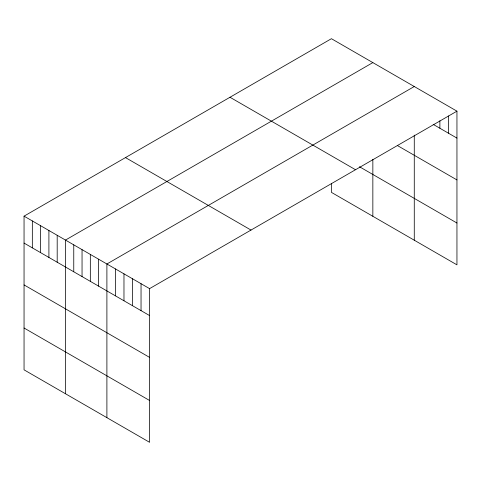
<?xml version="1.0" encoding="UTF-8"?>
<svg xmlns="http://www.w3.org/2000/svg" width="481" height="481" viewBox="0 0 481 481"><rect width="100%" height="100%" fill="white"/><g stroke="black" fill="none" stroke-linecap="round" stroke-linejoin="round"><path stroke-width="0.72" d="M456.95 111.165L149.579 288.63L149.579 442.304L24.05 369.835L24.05 216.155L331.421 38.696L456.95 111.165L456.95 264.845L331.421 192.37L331.421 183.411M372.847 62.608L65.476 240.073L65.476 393.747M414.273 86.526L106.896 263.985L106.896 417.664M433.171 124.369L456.95 138.101M397.703 145.719L456.95 179.924M359.463 166.739L456.95 223.022M229.99 97.258L355.519 169.727M125.481 157.594L251.01 230.068M24.05 216.155L149.579 288.63M24.05 243.085L149.579 315.56M24.05 284.914L149.579 357.383M24.05 328.006L149.579 400.481M448.412 115.963L448.412 133.171M439.881 120.761L439.881 128.241M414.273 135.119L414.273 240.205M372.847 159.379L372.847 216.288M141.041 283.7L141.041 310.63M132.503 278.77L132.503 305.706M123.972 273.845L123.972 300.775M115.434 268.915L115.434 295.845M98.611 259.205L98.611 286.135M90.332 254.419L90.332 281.349M82.047 249.639L82.047 276.569M73.761 244.853L73.761 271.783M57.191 235.287L57.191 262.217M48.906 230.501L48.906 257.437M40.62 225.721L40.62 252.651M32.335 220.935L32.335 247.871"/></g></svg>
